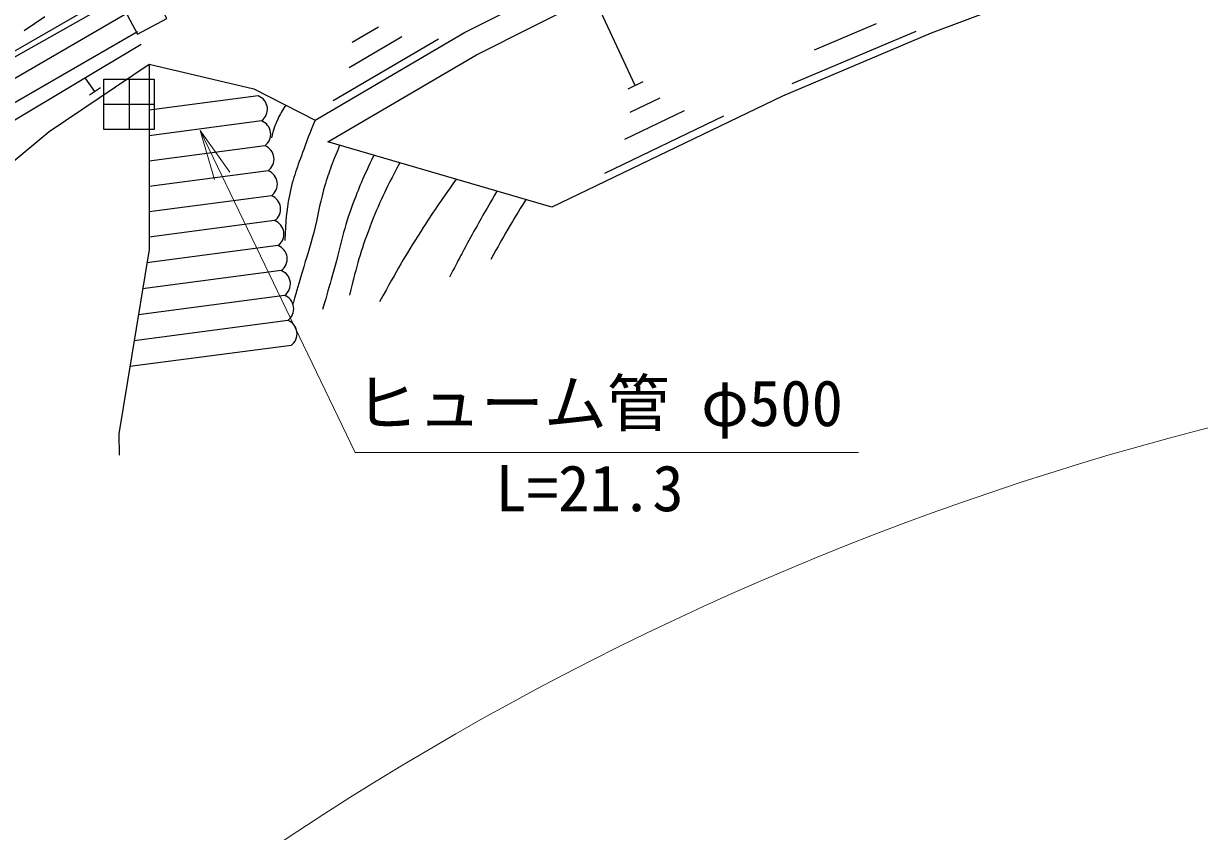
# Model space of a CAD drawing. Units: millimetres at full size, sheet at 1:1000; details may follow other scales. Extents: x 40000 to 680000, y 20000 to 380000.
# Drawn here: x 126514 to 173242, y 240492 to 272604 of the extents above; entities that cross this region are included whole.
import ezdxf
from ezdxf.enums import TextEntityAlignment as Align

# ---------------------------------------------------------------- set-up
doc = ezdxf.new("R2010")
doc.units = ezdxf.units.MM
doc.header["$LTSCALE"] = 1000
for name, color, linetype, lineweight in [('M-BGD', 7, 'Continuous', 25), ('M-BMK', 2, 'Continuous', 13), ('M-STR-HTXT', 7, 'Continuous', 13)]:
    doc.layers.add(name, color=color, linetype=linetype, lineweight=lineweight)
doc.styles.add('ＭＳ ゴシック', font='')
doc.styles.get('ＭＳ ゴシック').set_extended_font_data('MS Gothic')

# ---------------------------------------------------------------- blocks, each defined once
blk = doc.blocks.new('open_arrow')
at = {"color": 0, "linetype": 'Continuous', "lineweight": -2}
blk.add_lwpolyline([(7.5, 1.25), (0, 0), (7.5, -1.25)], dxfattribs=at)

msp = doc.modelspace()

# ---------------------------------------------------------------- linework, layer by layer
at = {"layer": 'M-BGD'}
for p, q in [((150823, 270142), (149160, 273705)), ((127366, 272874), (126539, 272312)), ((140621, 272463), (139574, 271850)), ((160392, 272586), (157932, 271543)), ((143008, 271988), (138822, 269534)), ((141553, 272072), (139460, 270845)), ((161970, 272288), (157050, 270201)), ((129353, 269903), (128967, 270446)), ((129711, 268393), (129711, 270393)), ((129711, 270393), (131711, 270393)), ((130711, 270393), (130711, 268393)), ((131711, 270393), (131711, 268393)), ((151119, 270284), (150528, 269999)), ((129574, 270052), (129132, 269754)), ((135840, 269726), (131503, 269155)), ((151793, 269638), (150612, 269070)), ((129711, 269393), (131711, 269393)), ((135970, 268735), (131503, 268146)), ((154322, 268916), (149598, 266643)), ((152762, 269135), (150400, 267999)), ((131711, 268393), (129711, 268393)), ((136101, 267743), (131503, 267138)), ((136232, 266752), (131503, 266129)), ((136362, 265761), (131502, 265120)), ((136493, 264769), (131502, 264112)), ((136624, 263778), (131416, 263091)), ((136754, 262786), (131247, 262061)), ((136885, 261795), (131079, 261030)), ((137016, 260803), (130910, 259999)), ((137146, 259812), (130741, 258968))]:
    msp.add_line(p, q, dxfattribs=at)
for points in [[(122276, 268487), (123829, 269966), (125949, 271392), (130472, 274005), (131073, 274332), (135172, 276526), (140132, 279360), (143932, 281342), (150262, 284339), (156850, 287104), (162373, 289146), (167694, 290905), (176218, 293301), (179736, 294176)], [(179769, 293979), (176287, 293117), (167739, 290703), (162445, 288963), (156930, 286905), (150328, 284098), (144034, 281138), (140207, 279144), (135240, 276309), (131191, 274100), (130547, 273758), (126090, 271232), (123924, 269798), (122345, 268322)], [(138604, 267900), (144513, 271363), (153734, 276008), (159852, 278686), (166157, 281127), (172976, 283404), (180128, 285670)], [(180128, 285670), (182297, 278864), (175277, 276738), (168707, 274529), (162582, 272222), (156672, 269715), (147508, 265304), (138604, 267900)], [(138099, 268763), (144035, 272242), (153308, 276913), (159471, 279610), (165818, 282068), (172667, 284355), (175865, 285368)], [(130616, 273002), (125201, 269864), (123441, 268442), (122030, 266895), (120972, 265130)], [(131037, 272275), (125679, 269170), (124019, 267828), (122707, 266391), (121692, 264698)], [(131183, 271774), (125973, 268650), (124314, 267322), (123108, 266095), (122091, 264485), (121762, 263338)], [(122083, 263145), (124972, 266191), (127539, 268315), (131503, 270994)], [(131503, 270994), (131502, 263618), (130305, 256303), (130316, 255453)], [(131503, 270994), (135671, 270004), (138099, 268763)]]:
    msp.add_lwpolyline(points, dxfattribs=at)
msp.add_lwpolyline([(131585, 273965), (130427, 273343), (131048, 272187), (132206, 272809)], close=True, dxfattribs=at)
for centre in [(135641, 269196), (135771, 268204), (135902, 267213), (136033, 266221), (136163, 265230), (136294, 264239), (136425, 263247), (136555, 262256), (136686, 261264), (136817, 260273)]:
    msp.add_arc(centre, 567, 305.5799, 69.4349, dxfattribs=at)
for points, knots in [([(136933, 269358), (136772, 269109), (136722, 269025), (136615, 268796), (136486, 268520), (136458, 268405), (136362, 268059)], [0, 0, 0, 0, 1, 1, 1, 2, 2, 2, 2]), ([(138099, 268763), (137872, 268214), (137814, 268060), (137649, 267603), (137395, 266898), (137227, 266506), (137081, 265771), (136945, 265083), (136931, 264808), (136899, 263983)], [0, 0, 0, 0, 1, 1, 1, 2, 2, 2, 3, 3, 3, 3]), ([(139071, 267764), (138743, 266943), (138643, 266700), (138439, 265995), (138250, 265339), (138221, 264952), (138046, 264292), (137883, 263674), (137764, 263336), (137586, 262722), (137445, 262237), (137402, 262084), (137229, 261479)], [0, 0, 0, 0, 1, 1, 1, 2, 2, 2, 3, 3, 3, 4, 4, 4, 4]), ([(140431, 267367), (139986, 266427), (139861, 266139), (139563, 265326), (139184, 264292), (139096, 263673), (138794, 262614), (138640, 262076), (138592, 261907), (138400, 261236)], [0, 0, 0, 0, 1, 1, 1, 2, 2, 2, 3, 3, 3, 3]), ([(141463, 267066), (140855, 265900), (140667, 265539), (140276, 264510), (139884, 263480), (139785, 263084), (139464, 261807)], [0, 0, 0, 0, 1, 1, 1, 2, 2, 2, 2]), ([(143703, 266413), (143012, 265439), (142826, 265166), (142299, 264343), (141616, 263276), (141415, 262896), (140661, 261543)], [0, 0, 0, 0, 1, 1, 1, 2, 2, 2, 2]), ([(145322, 265941), (144808, 265053), (144673, 264822), (144275, 264094), (143942, 263484), (143837, 263286), (143441, 262524)], [0, 0, 0, 0, 1, 1, 1, 2, 2, 2, 2]), ([(146468, 265607), (146122, 265043), (146032, 264895), (145763, 264432), (145491, 263962), (145406, 263808), (145084, 263219)], [0, 0, 0, 0, 1, 1, 1, 2, 2, 2, 2])]:
    msp.add_open_spline(points, degree=3, knots=knots, dxfattribs=at)
at = {"layer": 'M-BMK'}
msp.add_arc((203464, 140317), 160000, 100.44437, 138.13444, dxfattribs=at)
at = {"layer": 'M-STR-HTXT'}
msp.add_lwpolyline([(133539, 268352), (139692, 255553), (159692, 255553)], dxfattribs=at)
msp.add_arc((203464, 140317), 120000, 100.44437, 138.13444, dxfattribs=at)

# ---------------------------------------------------------------- block references
at = {"layer": 'M-STR-HTXT', "xscale": 267, "yscale": 267, "rotation": 295.7}
msp.add_blockref('open_arrow', (133539, 268352), dxfattribs=at)

# ---------------------------------------------------------------- texts
at = {"layer": 'M-STR-HTXT', "style": 'ＭＳ ゴシック'}
msp.add_text('ヒューム管 φ500', height=1833, dxfattribs=at).set_placement((139692, 256053), align=Align.BOTTOM_LEFT)
msp.add_text('L=21.3', height=1833, dxfattribs=at).set_placement((149005, 255053), align=Align.TOP_CENTER)

doc.saveas('drawing.dxf')
